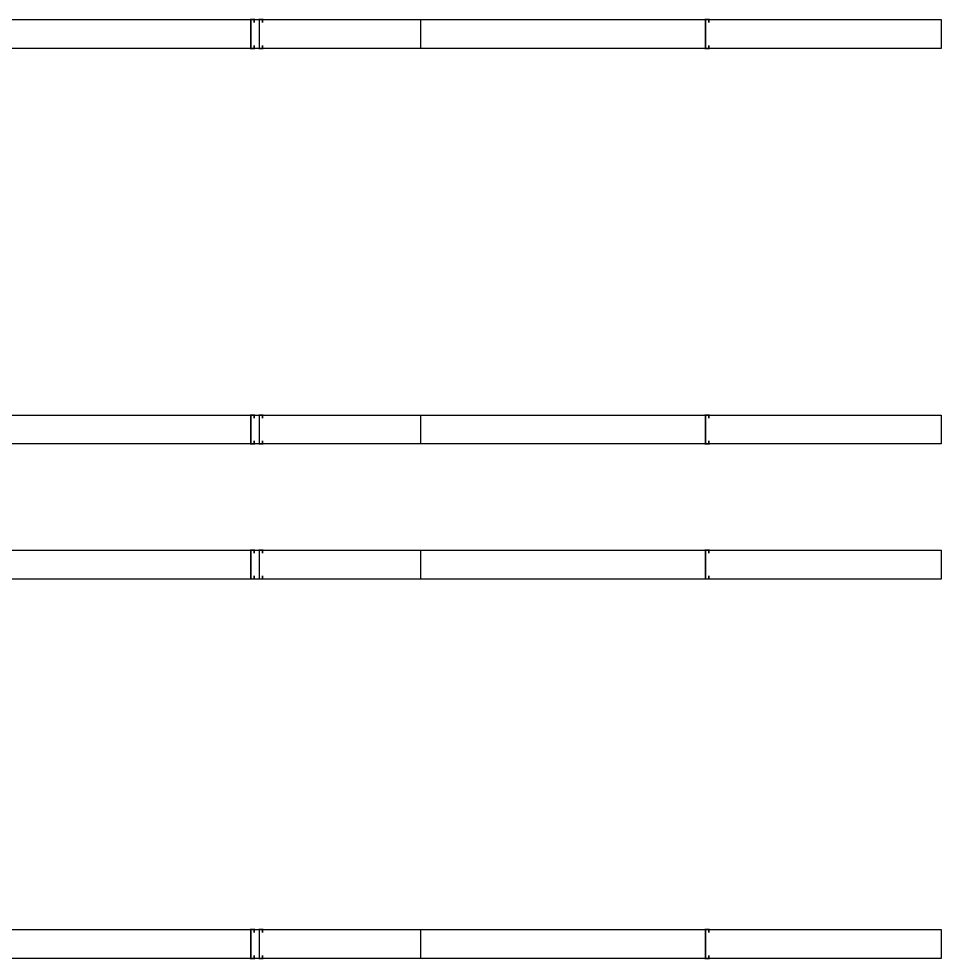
# Model space of a CAD drawing. Header units: millimetres. Extents: x -19577 to 374132, y 182625 to 847314.
# Drawn here: x 134901 to 163604, y 292080 to 321330 of the extents above; entities that cross this region are included whole.
import ezdxf

# ---------------------------------------------------------------- set-up
doc = ezdxf.new("R2010")
doc.units = ezdxf.units.MM
doc.header["$LTSCALE"] = 150
doc.layers.add('-----26 Electrical Cable Tray_LV_STSPDU_A', color=181, linetype='Continuous')
doc.layers.add('-----26 Electrical Cable Tray_LV_STSPDU_B', color=41, linetype='Continuous')

msp = doc.modelspace()

# ---------------------------------------------------------------- linework, layer by layer
at = {"layer": '-----26 Electrical Cable Tray_LV_STSPDU_A'}
for points in [[(147404, 309005), (147404, 308105), (101550, 308105), (101550, 309005)], [(163604, 309005), (163604, 308105), (101550, 308105), (101550, 309005)], [(147404, 304805), (147404, 303905), (101550, 303905), (101550, 304805)], [(163604, 304805), (163604, 303905), (101550, 303905), (101550, 304805)]]:
    msp.add_lwpolyline(points, close=True, dxfattribs=at)
at = {"layer": '-----26 Electrical Cable Tray_LV_STSPDU_A', "ltscale": 7.5, "const_width": 50}
for points in [[(142225, 308905), (142225, 309005), (142125, 309005), (142125, 308105), (142225, 308105), (142225, 308205)], [(142225, 304705), (142225, 304805), (142125, 304805), (142125, 303905), (142225, 303905), (142225, 304005)]]:
    msp.add_lwpolyline(points, dxfattribs=at)
at = {"layer": '-----26 Electrical Cable Tray_LV_STSPDU_A', "ltscale": 7.5, "const_width": 50, "elevation": 0}
for points in [[(142485, 308905), (142485, 309005), (142385, 309005), (142385, 308105), (142485, 308105), (142485, 308205)], [(156373, 308905), (156373, 309005), (156273, 309005), (156273, 308105), (156373, 308105), (156373, 308205)], [(142485, 304705), (142485, 304805), (142385, 304805), (142385, 303905), (142485, 303905), (142485, 304005)], [(156373, 304705), (156373, 304805), (156273, 304805), (156273, 303905), (156373, 303905), (156373, 304005)]]:
    msp.add_lwpolyline(points, dxfattribs=at)
at = {"layer": '-----26 Electrical Cable Tray_LV_STSPDU_B'}
for points in [[(147404, 321305), (147404, 320405), (101550, 320405), (101550, 321305)], [(163604, 321305), (163604, 320405), (101550, 320405), (101550, 321305)], [(147404, 293005), (147404, 292105), (100450, 292105), (100450, 293005)], [(163604, 293005), (163604, 292105), (100450, 292105), (100450, 293005)]]:
    msp.add_lwpolyline(points, close=True, dxfattribs=at)
at = {"layer": '-----26 Electrical Cable Tray_LV_STSPDU_B', "ltscale": 7.5, "const_width": 50}
for points in [[(142225, 321205), (142225, 321305), (142125, 321305), (142125, 320405), (142225, 320405), (142225, 320505)], [(142225, 292905), (142225, 293005), (142125, 293005), (142125, 292105), (142225, 292105), (142225, 292205)]]:
    msp.add_lwpolyline(points, dxfattribs=at)
at = {"layer": '-----26 Electrical Cable Tray_LV_STSPDU_B', "ltscale": 7.5, "const_width": 50, "elevation": 0}
for points in [[(142485, 321205), (142485, 321305), (142385, 321305), (142385, 320405), (142485, 320405), (142485, 320505)], [(156373, 321205), (156373, 321305), (156273, 321305), (156273, 320405), (156373, 320405), (156373, 320505)], [(142485, 292905), (142485, 293005), (142385, 293005), (142385, 292105), (142485, 292105), (142485, 292205)], [(156373, 292905), (156373, 293005), (156273, 293005), (156273, 292105), (156373, 292105), (156373, 292205)]]:
    msp.add_lwpolyline(points, dxfattribs=at)

doc.saveas('drawing.dxf')
